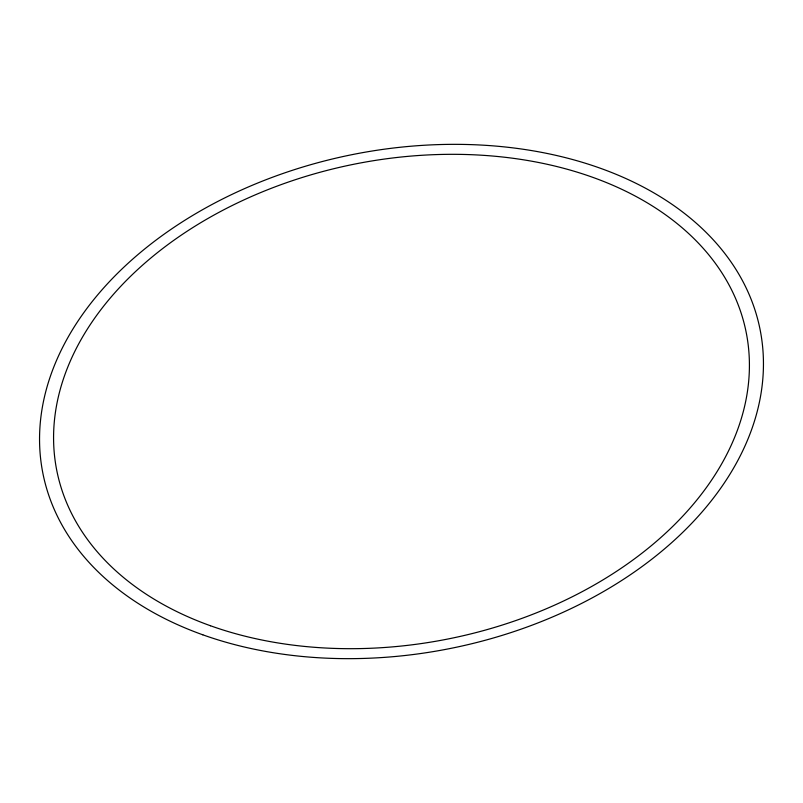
<?xml version="1.0" encoding="UTF-8"?>
<svg xmlns="http://www.w3.org/2000/svg" width="803" height="803" viewBox="0 0 803 803"><rect width="100%" height="100%" fill="white"/><g stroke="black" fill="none" stroke-linecap="round" stroke-linejoin="round"><path stroke-width="1.2" d="M202.788 634.802A365.726 251.751 -11.4 0 0 762.85 378.524A365.726 251.751 -11.4 0 0 238.862 191.174A365.726 251.751 -11.4 0 0 202.788 634.802M210.496 625.758A351.543 241.984 -11.4 0 0 748.838 379.417A351.543 241.984 -11.4 0 0 245.166 199.335A351.543 241.984 -11.4 0 0 210.496 625.758"/></g></svg>
